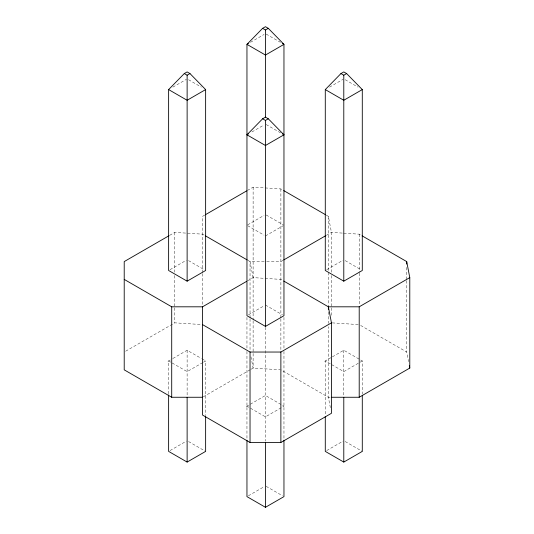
<?xml version="1.0" encoding="UTF-8"?>
<svg xmlns="http://www.w3.org/2000/svg" width="534" height="534" viewBox="0 0 534 534"><rect width="100%" height="100%" fill="white"/><g stroke="black" fill="none" stroke-linecap="round" stroke-linejoin="round"><path stroke-width="0.4" stroke-dasharray="2.67 2" d="M172.889 87.122L186.413 79.312M250.513 42.306L264.036 34.503M251.935 131.938L264.036 124.949M329.558 87.122L343.082 79.312M169.732 235.307L174.792 232.39L202.546 234.166L204.702 235.414M204.716 215.109L202.546 216.363L202.546 272.794M247.342 190.498L253.123 187.16L280.877 188.943L283.033 190.191M170.046 269.67L186.413 260.218M247.669 224.854L264.036 215.402M265.458 235.948L283.247 225.675M125.657 351.205L174.792 322.836L201.732 324.565M247.342 280.951L253.123 277.613L280.877 279.395L283.033 280.637M283.047 260.338L280.877 261.587L265.044 261.587M326.394 235.307L331.454 232.39L342.881 233.118M167.976 361.318L172.182 358.888M172.889 358.474L187.127 350.257L201.358 358.474M248.377 314.893L264.036 305.855M326.708 269.67L343.082 260.218M202.78 362.586L187.127 371.624L171.467 362.586M203.494 362.172L205.63 360.944L205.63 415.712M203.267 396.849L250.232 369.735M250.953 369.314L253.123 368.066L280.063 369.788M170.046 450.569L186.413 441.117M246.308 406.541L265.458 395.48L283.961 406.167L265.458 416.847L246.955 406.167M324.639 361.318L331.694 357.246M332.402 356.832L343.789 350.257L362.292 360.944L362.292 394.132M362.292 360.944L343.789 371.624L330.98 364.228M248.377 495.792L264.036 486.754M326.708 450.569L343.082 441.117M264.21 261.587L250.039 261.587L247.876 260.338M330.039 397.263L328.37 397.263L280.877 369.842M343.702 233.171L359.208 234.166L361.371 235.414M332.268 322.89L358.394 324.565M266.172 34.089L280.403 42.306M345.211 79.726L358.027 87.122M188.549 79.726L201.358 87.122M266.172 124.542L281.118 133.166M326.214 215.115L328.37 216.363L331.454 232.39L331.454 272.22M266.172 214.995L283.247 224.854M345.211 260.625L360.871 269.67M247.669 225.675L264.036 235.127M360.65 325.446L406.701 352.039L408.557 361.651M188.549 260.625L204.208 269.67M265.458 305.034L282.539 314.893M330.266 363.814L325.286 360.944L325.286 414.878M202.072 358.888L205.63 360.944M345.211 441.531L362.292 451.39M170.76 362.172L168.624 360.944L168.624 394.132M188.549 441.531L205.63 451.39M266.172 486.347L282.539 495.792M330.372 407.682L328.37 397.263L328.37 326.728M253.123 277.613L250.039 261.587L250.039 318.017M250.967 356.846L253.123 368.066L253.123 320.76M406.701 267.394L406.701 279.843M406.701 280.67L406.701 352.039M359.208 234.166L359.208 272.34M359.208 273.168L359.208 304.7M343.789 350.257L343.789 396.729M331.454 275.537L331.454 307.07M331.454 307.904L331.454 316.201M328.37 216.363L328.37 306.816M328.37 311.789L328.37 323.41M283.961 317.376L283.961 348.081M283.961 351.399L283.961 439.362M280.877 188.943L280.877 318.397M280.877 318.845L280.877 352.039M265.458 327.229L265.458 441.124M253.123 187.16L253.123 319.933M250.039 318.845L250.039 352.039M246.955 317.376L246.955 348.081M246.955 351.399L246.955 439.362M202.546 273.622L202.546 306.816M187.127 350.257L187.127 396.729M174.792 232.39L174.792 272.22M174.792 275.537L174.792 307.07M174.792 307.904L174.792 322.836"/><path stroke-width="0.8" d="M168.624 89.585L184.29 73.565L187.127 71.923L189.964 73.565L205.63 89.585L205.63 270.491L187.127 281.171L168.624 270.491L168.624 89.585L187.127 100.272L205.63 89.585M262.621 28.335L246.955 44.362L246.955 315.714L265.458 326.401L283.961 315.714L283.961 44.362L268.295 28.335L265.458 26.7L262.621 28.335L265.458 29.977L268.295 28.335M246.955 134.815L262.621 118.788L265.458 117.153L268.295 118.788L283.961 134.815L265.458 145.495L246.955 134.815L248.377 133.994M325.286 89.585L340.952 73.565L343.789 71.923L346.626 73.565L362.292 89.585L362.292 270.491L343.789 281.171L325.286 270.491L325.286 89.585L343.789 100.272L362.292 89.585M184.29 73.565L187.127 75.201L189.964 73.565M248.377 43.541L246.955 44.362L265.458 55.049L283.961 44.362L282.539 43.541M262.621 118.788L265.458 120.424L268.295 118.788M340.952 73.565L343.789 75.201L346.626 73.565M169.011 235.721L124.215 261.587L124.215 369.842L171.708 397.263L202.546 397.263M205.436 214.695L246.621 190.918M124.215 279.395L171.708 306.81L202.546 306.81L246.621 281.365M283.768 259.918L325.673 235.721M202.546 324.619L250.039 352.039L280.877 352.039L331.454 322.836L328.37 306.81L283.754 281.058M328.37 309.299L328.37 306.81L359.208 306.81L409.785 277.613L406.701 261.587L362.092 235.828M168.624 394.966L168.624 451.39L187.127 462.077L205.63 451.39L205.63 416.54M202.546 306.81L202.546 415.072L250.039 442.486L280.877 442.486L331.454 413.289L331.454 322.836M331.707 397.263L359.208 397.263L409.785 368.066L409.785 277.613M246.955 440.19L246.955 496.62L265.458 507.3L283.961 496.62L283.961 440.19M325.286 416.54L325.286 451.39L343.789 462.077L362.292 451.39L362.292 395.794M282.539 133.994L283.961 134.815M283.754 190.605L325.493 214.701M205.423 235.828L247.162 259.924M409.324 365.656L409.785 368.066M406.701 261.587L406.701 264.076M359.208 306.81L359.208 397.263M343.789 75.201L343.789 281.171M343.789 397.349L343.789 462.077M280.877 352.039L280.877 442.486M265.458 29.977L265.458 117.567M265.458 120.424L265.458 326.401M265.458 442.573L265.458 507.3M250.039 352.039L250.039 442.486M187.127 75.201L187.127 281.171M187.127 397.349L187.127 462.077M171.708 306.81L171.708 397.263"/></g></svg>
